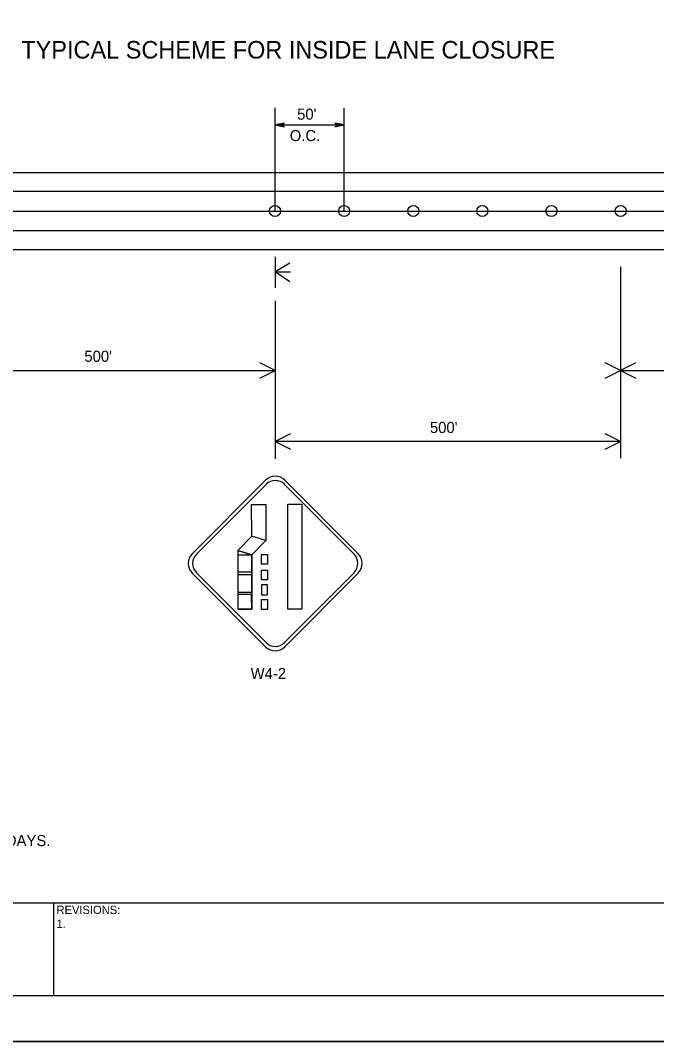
# Model space of a CAD drawing. Extents: x 0 to 34, y 0 to 22.
# Drawn here: x 11.05 to 17.93, y 0 to 11.06 of the extents above; entities that cross this region are included whole.
import ezdxf

# ---------------------------------------------------------------- set-up
doc = ezdxf.new("R2010")
doc.units = 0
for name, color, linetype in [('Level 1', 7, 'Continuous'), ('Level 32', 7, 'Continuous'), ('Level 4', 7, 'Continuous'), ('PlotBorder', 7, 'Continuous'), ('SHADE-GENERIC', 7, 'Continuous'), ('SHT-BNDRY', 7, 'Continuous'), ('SHT-FENCE', 7, 'Continuous'), ('Title_Box', 7, 'Continuous')]:
    doc.layers.add(name, color=color, linetype=linetype)

msp = doc.modelspace()

# ---------------------------------------------------------------- linework, layer by layer
at = {"layer": 'Level 1'}
for p, q in [((13.802, 8.992), (13.802, 10.11)), ((14.55, 8.992), (14.55, 10.11)), ((13.903, 9.944), (13.802, 9.924)), ((13.802, 9.924), (14.55, 9.924)), ((13.802, 9.924), (13.903, 9.903)), ((13.862, 9.924), (13.903, 9.944)), ((13.903, 9.903), (13.862, 9.924)), ((14.55, 9.924), (14.449, 9.945)), ((14.449, 9.945), (14.49, 9.924)), ((14.49, 9.924), (14.449, 9.904)), ((14.449, 9.904), (14.55, 9.924)), ((2.124, 9.411), (30.729, 9.411)), ((2.124, 9.207), (30.729, 9.207)), ((2.124, 8.992), (30.729, 8.992)), ((2.124, 8.783), (30.729, 8.783)), ((2.124, 8.575), (30.729, 8.575)), ((13.802, 8.496), (13.802, 8.329)), ((13.802, 8.336), (13.962, 8.432)), ((13.802, 8.336), (13.961, 8.229)), ((13.802, 8.334), (13.969, 8.334)), ((13.802, 8.329), (13.802, 8.162)), ((17.541, 8.389), (17.541, 6.315)), ((13.802, 8.162), (13.802, 8.162)), ((13.802, 8.019), (13.802, 6.311)), ((6.324, 7.265), (13.802, 7.265)), ((17.541, 7.265), (21.596, 7.265)), ((13.7, 6.078), (12.906, 5.281)), ((13.705, 6.033), (12.951, 5.276)), ((14.658, 5.276), (13.904, 6.033)), ((14.703, 5.281), (13.909, 6.078)), ((12.906, 5.072), (13.7, 4.275)), ((12.951, 5.077), (13.705, 4.32)), ((13.904, 4.32), (14.658, 5.077)), ((13.909, 4.275), (14.703, 5.072))]:
    msp.add_line(p, q, dxfattribs=at)
for points in [[(13.636, 7.182), (13.802, 7.265), (13.636, 7.348)], [(17.375, 7.182), (17.541, 7.265), (17.375, 7.348)], [(17.707, 7.348), (17.541, 7.265), (17.707, 7.182)], [(13.968, 6.58), (13.802, 6.497), (13.968, 6.413)], [(17.375, 6.413), (17.541, 6.497), (17.375, 6.58)]]:
    msp.add_lwpolyline(points, dxfattribs=at)
for centre, major_axis, start_param, end_param in [((13.804, 5.973), (0, 0.148), 5.497787, 7.068583), ((13.804, 5.934), (0, 0.141), 5.497787, 7.068583), ((13.01, 5.177), (0, -0.148), 3.926991, 5.497787), ((13.05, 5.177), (0, -0.141), 3.926991, 5.497787), ((14.558, 5.177), (0, 0.141), 3.926991, 5.497787), ((14.598, 5.177), (0, 0.148), 3.926991, 5.497787), ((13.804, 4.42), (0, 0.141), 2.356194, 3.926991), ((13.804, 4.38), (0, 0.148), 2.356194, 3.926991)]:
    msp.add_ellipse(centre, major_axis=major_axis, ratio=0.996122, start_param=start_param, end_param=end_param, dxfattribs=at)
at = {"layer": 'Level 32'}
msp.add_line((17.541, 6.497), (13.802, 6.497), dxfattribs=at)
at = {"layer": 'Level 4'}
for points in [[(13.55, 5.052), (13.4, 5.052), (13.4, 4.866), (13.551, 4.866)], [(13.549, 4.84), (13.399, 4.84), (13.4, 4.682), (13.55, 4.682)]]:
    msp.add_lwpolyline(points, close=True, dxfattribs=at)
at = {"layer": 'PlotBorder'}
msp.add_lwpolyline([(0, 0.001), (34, 0.001), (34, 22.001), (0, 22.001)], close=True, dxfattribs=at)
at = {"layer": 'SHADE-GENERIC'}
for points in [[(13.549, 5.817), (13.703, 5.817), (13.704, 5.424), (13.55, 5.473)], [(13.941, 5.818), (14.093, 5.818), (14.093, 4.682), (13.941, 4.682)], [(13.704, 5.424), (13.55, 5.473), (13.4, 5.319), (13.55, 5.269)], [(13.551, 5.269), (13.4, 5.319), (13.4, 5.088), (13.552, 5.088)], [(13.55, 4.682), (13.402, 4.682), (13.402, 5.269), (13.55, 5.269)], [(13.654, 5.274), (13.721, 5.274), (13.721, 5.168), (13.654, 5.168)], [(13.654, 5.106), (13.721, 5.106), (13.721, 4.999), (13.654, 4.999)], [(13.721, 4.946), (13.654, 4.946), (13.654, 4.839), (13.721, 4.839)], [(13.654, 4.785), (13.721, 4.785), (13.721, 4.679), (13.654, 4.679)]]:
    msp.add_lwpolyline(points, close=True, dxfattribs=at)
for centre in [(13.802, 8.992), (14.55, 8.992), (15.298, 8.992), (16.045, 8.992), (16.793, 8.992), (17.541, 8.992)]:
    msp.add_ellipse(centre, major_axis=(0, 0.0602), ratio=0.996122, dxfattribs=at)
at = {"layer": 'SHT-BNDRY'}
msp.add_line((11.408, 0.501), (11.408, 1.502), dxfattribs=at)
msp.add_lwpolyline([(1.25, 0.501), (33.5, 0.501), (33.5, 21.501), (1.25, 21.501)], close=True, dxfattribs=at)
msp.add_lwpolyline([(1.25, 1.502), (33.5, 1.502)], dxfattribs=at)
at = {"layer": 'SHT-FENCE'}
msp.add_lwpolyline([(0, 22.001), (34, 22.001), (34, 0.001), (0, 0.001)], close=True, dxfattribs=at)

# ---------------------------------------------------------------- texts
at = {"layer": 'Level 1'}
for s, height, p in [('TYPICAL SCHEME FOR INSIDE LANE CLOSURE', 0.19, (11.057, 10.643)), ("50'", 0.12, (14.041, 9.981)), ('O.C.', 0.12, (13.961, 9.749)), ("500'", 0.12, (11.739, 7.36)), ("500'", 0.12, (15.478, 6.589)), ('W4-2', 0.12, (13.538, 3.926)), ('ALL SIGNS SHALL BE TEMPORARY MOUNTED AS SHOWN, UNLESS THE WORK PERIOD EXCEEDS FOUR (4) DAYS.  ', 0.12, (2.517, 2.117))]:
    msp.add_text(s, height=height, dxfattribs=at).set_placement(p)
at = {"layer": 'Title_Box'}
for s, p in [('REVISIONS:', (11.438, 1.382)), ('1.', (11.438, 1.232))]:
    msp.add_text(s, height=0.09, dxfattribs=at).set_placement(p)

doc.saveas('drawing.dxf')
